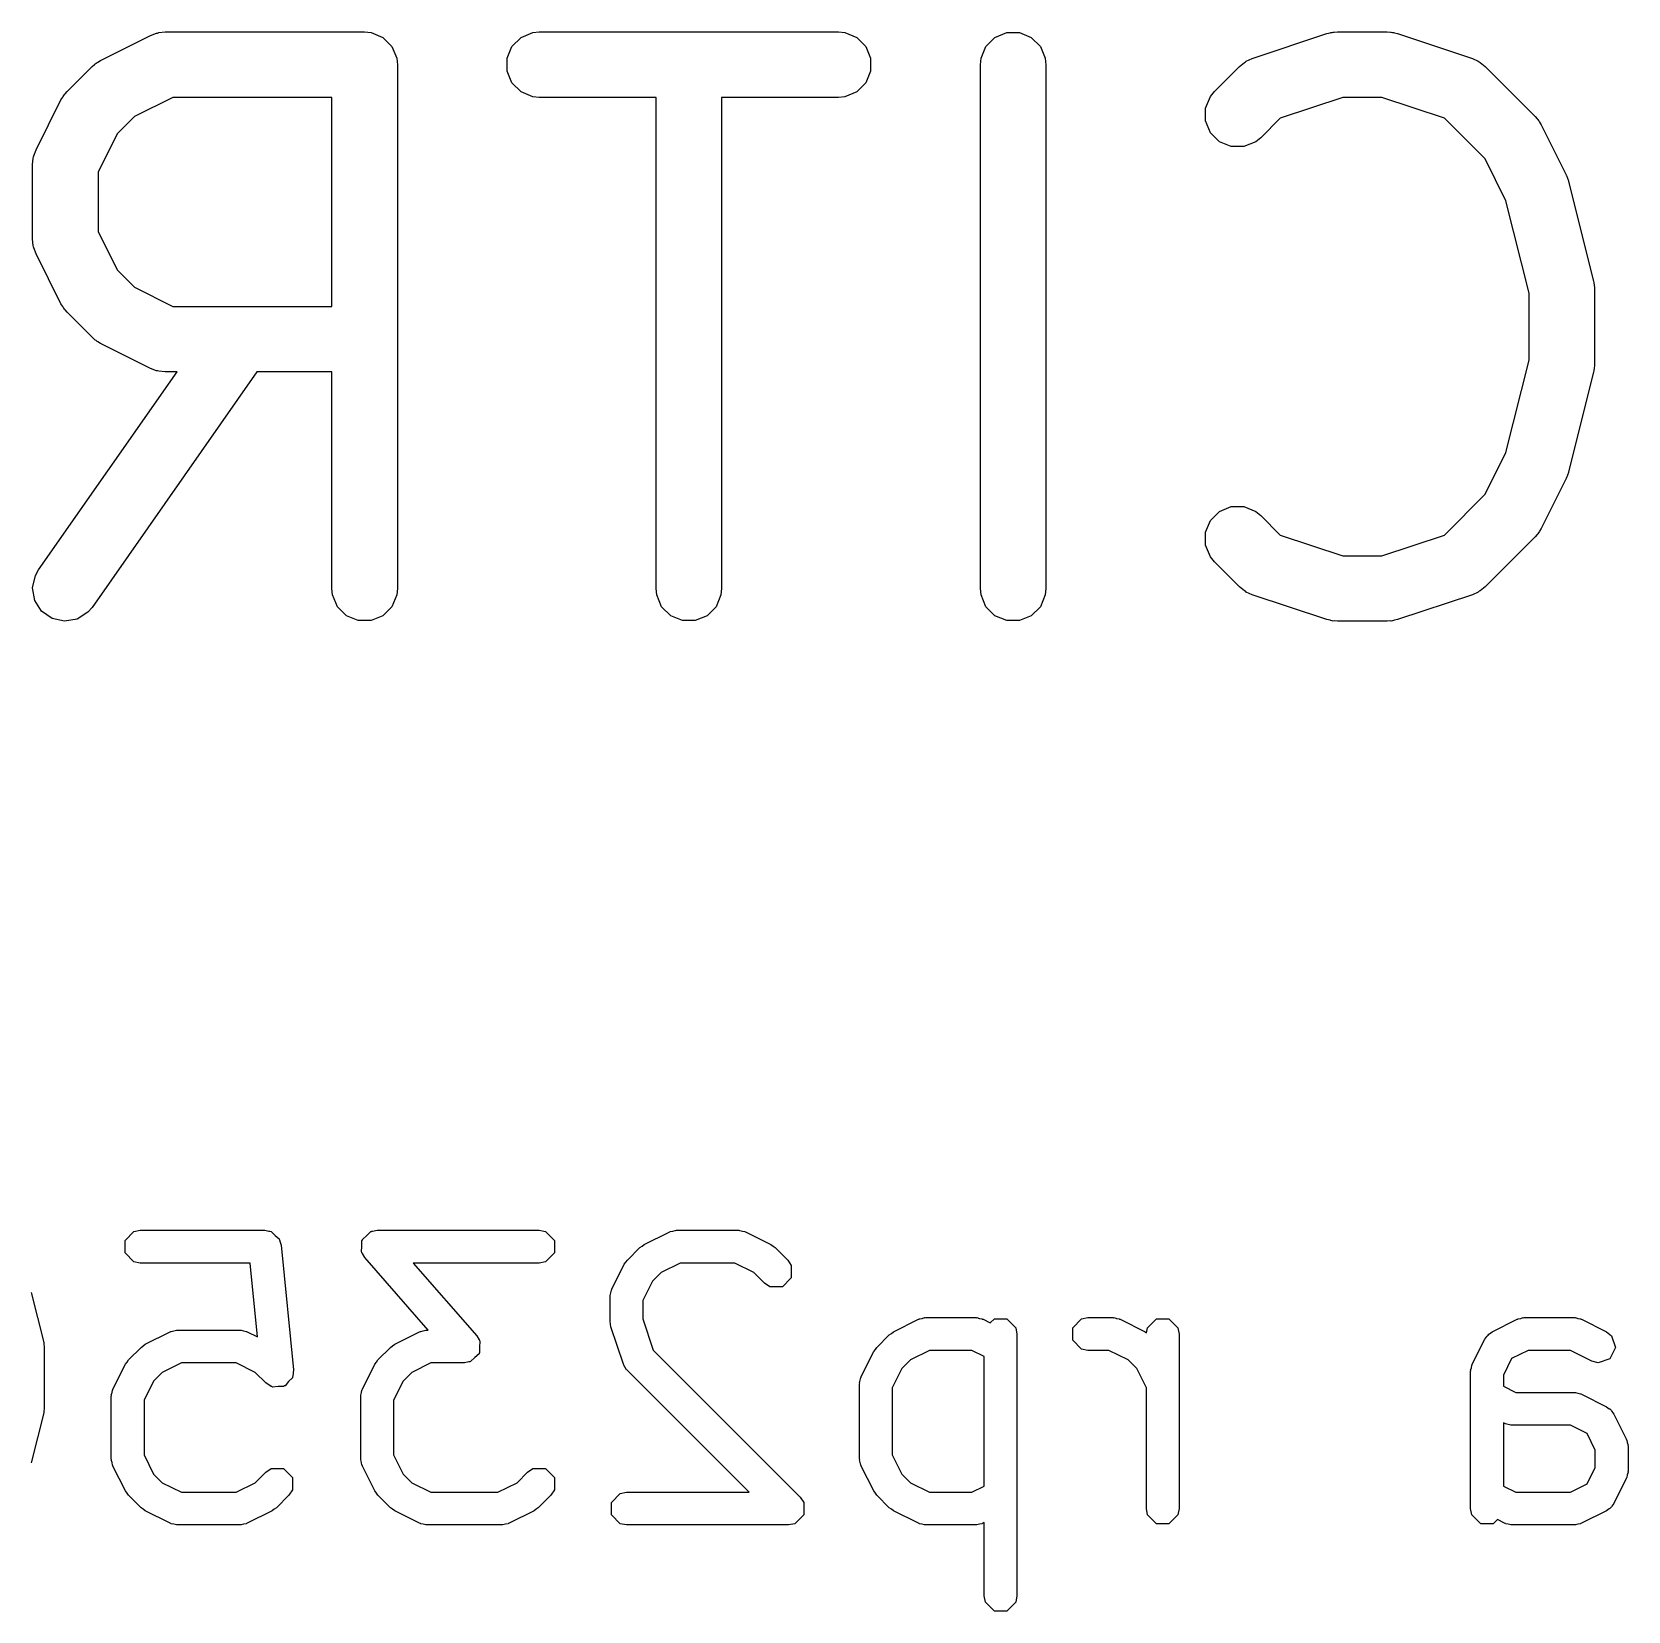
# Model space of a CAD drawing. Header units: inches. Extents: x 5.12 to 6.16, y -3.97 to -1.88.
# Drawn here: x 5.7786 to 6.0186, y -3.3625 to -3.1252 of the extents above; entities that cross this region are included whole.
import ezdxf

# ---------------------------------------------------------------- set-up
doc = ezdxf.new("R2010")
doc.units = ezdxf.units.IN
doc.header["$MEASUREMENT"] = 0
doc.layers.add('B.Silkscreen', color=31, linetype='CONTINUOUS', true_color=0xe8b2a7)

msp = doc.modelspace()

# ---------------------------------------------------------------- linework, layer by layer
at = {"layer": 'B.Silkscreen', "linetype": 'CONTINUOUS'}
for p, q in [((5.78895, -3.12948), (5.79645, -3.12573)), ((5.79645, -3.12573), (5.79735, -3.12538)), ((5.79735, -3.12538), (5.79753, -3.12537)), ((5.79753, -3.12537), (5.79769, -3.1253)), ((5.79769, -3.1253), (5.79865, -3.12521)), ((5.79865, -3.12521), (5.82865, -3.12521)), ((5.82865, -3.12521), (5.82961, -3.1253)), ((5.82961, -3.1253), (5.83138, -3.12604)), ((5.83138, -3.12604), (5.83274, -3.12739)), ((5.8508, -3.12739), (5.85216, -3.12604)), ((5.85216, -3.12604), (5.85393, -3.1253)), ((5.85393, -3.1253), (5.85489, -3.12521)), ((5.85489, -3.12521), (5.89989, -3.12521)), ((5.89989, -3.12521), (5.90085, -3.1253)), ((5.90085, -3.1253), (5.90262, -3.12604)), ((5.90262, -3.12604), (5.90398, -3.12739)), ((5.92204, -3.12739), (5.9234, -3.12604)), ((5.9234, -3.12604), (5.92517, -3.1253)), ((5.92517, -3.1253), (5.92709, -3.1253)), ((5.92709, -3.1253), (5.92887, -3.12604)), ((5.92887, -3.12604), (5.93023, -3.12739)), ((5.96207, -3.12921), (5.97332, -3.12546)), ((5.97332, -3.12546), (5.9738, -3.12535)), ((5.9738, -3.12535), (5.97392, -3.1253)), ((5.97392, -3.1253), (5.97409, -3.12528)), ((5.97409, -3.12528), (5.97426, -3.12524)), ((5.97426, -3.12524), (5.97439, -3.12525)), ((5.97439, -3.12525), (5.97488, -3.12521)), ((5.97488, -3.12521), (5.98238, -3.12521)), ((5.98238, -3.12521), (5.98286, -3.12525)), ((5.98286, -3.12525), (5.98299, -3.12524)), ((5.98299, -3.12524), (5.98316, -3.12528)), ((5.98316, -3.12528), (5.98334, -3.1253)), ((5.98334, -3.1253), (5.98346, -3.12535)), ((5.98346, -3.12535), (5.98393, -3.12546)), ((5.98393, -3.12546), (5.99518, -3.12921)), ((5.83274, -3.12739), (5.83347, -3.12917)), ((5.85007, -3.12917), (5.8508, -3.12739)), ((5.90398, -3.12739), (5.90471, -3.12917)), ((5.92131, -3.12917), (5.92204, -3.12739)), ((5.93023, -3.12739), (5.93096, -3.12917)), ((5.78392, -3.13415), (5.78767, -3.1304)), ((5.78767, -3.1304), (5.78805, -3.13009)), ((5.78805, -3.13009), (5.78813, -3.12999)), ((5.78813, -3.12999), (5.78828, -3.1299)), ((5.78828, -3.1299), (5.78842, -3.12979)), ((5.78842, -3.12979), (5.78854, -3.12974)), ((5.78854, -3.12974), (5.78895, -3.12948)), ((5.83347, -3.12917), (5.83357, -3.13013)), ((5.83357, -3.13013), (5.83357, -3.20887)), ((5.85007, -3.13109), (5.85007, -3.12917)), ((5.8508, -3.13286), (5.85007, -3.13109)), ((5.90471, -3.13109), (5.90398, -3.13286)), ((5.90471, -3.12917), (5.90471, -3.13109)), ((5.92121, -3.13013), (5.92131, -3.12917)), ((5.92121, -3.20887), (5.92121, -3.13013)), ((5.93096, -3.12917), (5.93106, -3.13013)), ((5.93106, -3.13013), (5.93106, -3.20887)), ((5.9564, -3.13415), (5.96015, -3.1304)), ((5.96015, -3.1304), (5.9609, -3.12979)), ((5.9609, -3.12979), (5.96106, -3.12972)), ((5.96106, -3.12972), (5.96119, -3.1296)), ((5.96119, -3.1296), (5.96207, -3.12921)), ((5.99518, -3.12921), (5.99606, -3.1296)), ((5.99606, -3.1296), (5.9962, -3.12972)), ((5.9962, -3.12972), (5.99636, -3.12979)), ((5.99636, -3.12979), (5.99711, -3.1304)), ((5.99711, -3.1304), (6.0046, -3.1379)), ((5.85216, -3.13422), (5.8508, -3.13286)), ((5.90398, -3.13286), (5.90262, -3.13422)), ((5.77925, -3.14292), (5.783, -3.13543)), ((5.783, -3.13543), (5.78326, -3.13501)), ((5.78326, -3.13501), (5.78331, -3.13489)), ((5.78331, -3.13489), (5.78342, -3.13476)), ((5.78342, -3.13476), (5.78351, -3.13461)), ((5.78351, -3.13461), (5.78361, -3.13452)), ((5.78361, -3.13452), (5.78392, -3.13415)), ((5.79981, -3.13505), (5.79407, -3.13792)), ((5.82373, -3.13505), (5.79981, -3.13505)), ((5.82373, -3.16645), (5.82373, -3.13505)), ((5.85393, -3.13495), (5.85216, -3.13422)), ((5.85489, -3.13505), (5.85393, -3.13495)), ((5.87247, -3.13505), (5.85489, -3.13505)), ((5.87247, -3.20887), (5.87247, -3.13505)), ((5.89989, -3.13505), (5.88231, -3.13505)), ((5.88231, -3.13505), (5.88231, -3.20887)), ((5.90085, -3.13495), (5.89989, -3.13505)), ((5.90262, -3.13422), (5.90085, -3.13495)), ((5.95505, -3.13667), (5.95579, -3.13489)), ((5.95579, -3.13489), (5.9564, -3.13415)), ((5.97568, -3.13505), (5.96629, -3.13818)), ((5.98158, -3.13505), (5.97568, -3.13505)), ((5.99097, -3.13818), (5.98158, -3.13505)), ((5.79407, -3.13792), (5.79145, -3.14054)), ((5.95505, -3.13859), (5.95505, -3.13667)), ((5.96629, -3.13818), (5.96336, -3.14111)), ((5.99708, -3.14429), (5.99097, -3.13818)), ((6.0046, -3.1379), (6.00491, -3.13827)), ((6.00491, -3.13827), (6.00501, -3.13836)), ((6.00501, -3.13836), (6.00511, -3.13851)), ((6.00511, -3.13851), (6.00522, -3.13864)), ((5.79145, -3.14054), (5.78857, -3.14629)), ((5.95579, -3.14036), (5.95505, -3.13859)), ((5.95715, -3.14172), (5.95579, -3.14036)), ((6.00522, -3.13864), (6.00527, -3.13876)), ((6.00527, -3.13876), (6.00553, -3.13918)), ((6.00553, -3.13918), (6.00928, -3.14667)), ((5.77891, -3.14383), (5.77925, -3.14292)), ((5.95892, -3.14245), (5.95715, -3.14172)), ((5.96084, -3.14245), (5.95892, -3.14245)), ((5.96261, -3.14172), (5.96084, -3.14245)), ((5.96336, -3.14111), (5.96261, -3.14172)), ((5.77873, -3.14513), (5.77883, -3.14417)), ((5.77873, -3.15637), (5.77873, -3.14513)), ((5.77883, -3.14417), (5.77889, -3.144)), ((5.77889, -3.144), (5.77891, -3.14383)), ((6.00023, -3.15059), (5.99708, -3.14429)), ((5.78857, -3.14629), (5.78857, -3.15521)), ((6.00928, -3.14667), (6.0093, -3.14674)), ((6.0093, -3.14674), (6.00932, -3.14677)), ((6.00932, -3.14677), (6.00947, -3.14718)), ((6.00947, -3.14718), (6.00962, -3.14758)), ((6.00962, -3.14758), (6.00962, -3.14761)), ((6.00962, -3.14761), (6.00965, -3.14768)), ((6.00965, -3.14768), (6.0134, -3.16268)), ((6.0037, -3.16448), (6.00023, -3.15059)), ((5.78857, -3.15521), (5.79145, -3.16096)), ((5.77883, -3.15733), (5.77873, -3.15637)), ((5.77889, -3.1575), (5.77883, -3.15733)), ((5.77891, -3.15767), (5.77889, -3.1575)), ((5.77925, -3.15858), (5.77891, -3.15767)), ((5.783, -3.16607), (5.77925, -3.15858)), ((5.79145, -3.16096), (5.79407, -3.16358)), ((5.79407, -3.16358), (5.79981, -3.16645)), ((6.0037, -3.17452), (6.0037, -3.16448)), ((6.0134, -3.16268), (6.01342, -3.16285)), ((6.01342, -3.16285), (6.01345, -3.16291)), ((6.01345, -3.16291), (6.01349, -3.16327)), ((6.01349, -3.16327), (6.01354, -3.16363)), ((6.01354, -3.16363), (6.01353, -3.16371)), ((6.01353, -3.16371), (6.01355, -3.16387)), ((6.01355, -3.16387), (6.01355, -3.17512)), ((5.78326, -3.16649), (5.783, -3.16607)), ((5.78331, -3.16661), (5.78326, -3.16649)), ((5.78342, -3.16674), (5.78331, -3.16661)), ((5.78351, -3.16689), (5.78342, -3.16674)), ((5.78361, -3.16698), (5.78351, -3.16689)), ((5.78392, -3.16735), (5.78361, -3.16698)), ((5.79981, -3.16645), (5.82373, -3.16645)), ((5.78767, -3.1711), (5.78392, -3.16735)), ((5.78805, -3.17141), (5.78767, -3.1711)), ((5.78813, -3.17151), (5.78805, -3.17141)), ((5.78828, -3.1716), (5.78813, -3.17151)), ((5.78842, -3.17171), (5.78828, -3.1716)), ((5.78854, -3.17176), (5.78842, -3.17171)), ((5.78895, -3.17202), (5.78854, -3.17176)), ((5.79645, -3.17577), (5.78895, -3.17202)), ((5.77962, -3.20605), (5.80045, -3.17629)), ((5.81246, -3.17629), (5.78768, -3.21169)), ((5.79735, -3.17612), (5.79645, -3.17577)), ((5.79753, -3.17613), (5.79735, -3.17612)), ((5.79769, -3.1762), (5.79753, -3.17613)), ((5.79865, -3.17629), (5.79769, -3.1762)), ((5.80045, -3.17629), (5.79865, -3.17629)), ((5.82373, -3.17629), (5.81246, -3.17629)), ((5.82373, -3.20887), (5.82373, -3.17629)), ((6.00023, -3.1884), (6.0037, -3.17452)), ((6.0134, -3.17632), (6.00965, -3.19131)), ((6.01342, -3.17615), (6.0134, -3.17632)), ((6.01345, -3.17608), (6.01342, -3.17615)), ((6.01349, -3.17572), (6.01345, -3.17608)), ((6.01354, -3.17536), (6.01349, -3.17572)), ((6.01355, -3.17512), (6.01353, -3.17529)), ((6.01353, -3.17529), (6.01354, -3.17536)), ((5.99708, -3.1947), (6.00023, -3.1884)), ((6.00928, -3.19232), (6.00553, -3.19982)), ((6.0093, -3.19225), (6.00928, -3.19232)), ((6.00932, -3.19222), (6.0093, -3.19225)), ((6.00947, -3.19182), (6.00932, -3.19222)), ((6.00962, -3.19142), (6.00947, -3.19182)), ((6.00965, -3.19131), (6.00962, -3.19138)), ((6.00962, -3.19138), (6.00962, -3.19142)), ((5.99097, -3.20082), (5.99708, -3.1947)), ((5.95579, -3.19863), (5.95715, -3.19728)), ((5.95715, -3.19728), (5.95892, -3.19654)), ((5.95892, -3.19654), (5.96084, -3.19654)), ((5.96084, -3.19654), (5.96261, -3.19728)), ((5.96261, -3.19728), (5.96336, -3.19789)), ((5.96336, -3.19789), (5.96629, -3.20082)), ((5.95505, -3.20041), (5.95579, -3.19863)), ((5.95505, -3.20233), (5.95505, -3.20041)), ((5.96629, -3.20082), (5.97568, -3.20395)), ((5.98158, -3.20395), (5.99097, -3.20082)), ((6.00491, -3.20072), (6.0046, -3.2011)), ((6.00501, -3.20064), (6.00491, -3.20072)), ((6.00511, -3.20049), (6.00501, -3.20064)), ((6.00522, -3.20035), (6.00511, -3.20049)), ((6.00527, -3.20023), (6.00522, -3.20035)), ((6.00553, -3.19982), (6.00527, -3.20023)), ((5.95579, -3.2041), (5.95505, -3.20233)), ((6.0046, -3.2011), (5.99711, -3.2086)), ((5.9564, -3.20485), (5.95579, -3.2041)), ((5.96015, -3.2086), (5.9564, -3.20485)), ((5.97568, -3.20395), (5.98158, -3.20395)), ((5.77873, -3.20876), (5.77915, -3.20689)), ((5.77915, -3.20689), (5.77962, -3.20605)), ((5.77907, -3.21065), (5.77873, -3.20876)), ((5.82382, -3.20983), (5.82373, -3.20887)), ((5.82455, -3.2116), (5.82382, -3.20983)), ((5.83347, -3.20983), (5.83274, -3.2116)), ((5.83357, -3.20887), (5.83347, -3.20983)), ((5.87256, -3.20983), (5.87247, -3.20887)), ((5.8733, -3.2116), (5.87256, -3.20983)), ((5.88222, -3.20983), (5.88148, -3.2116)), ((5.88231, -3.20887), (5.88222, -3.20983)), ((5.92131, -3.20983), (5.92121, -3.20887)), ((5.92204, -3.2116), (5.92131, -3.20983)), ((5.93096, -3.20983), (5.93023, -3.2116)), ((5.93106, -3.20887), (5.93096, -3.20983)), ((5.9609, -3.20921), (5.96015, -3.2086)), ((5.96106, -3.20928), (5.9609, -3.20921)), ((5.96119, -3.20939), (5.96106, -3.20928)), ((5.96207, -3.20979), (5.96119, -3.20939)), ((5.97332, -3.21354), (5.96207, -3.20979)), ((5.99518, -3.20979), (5.98393, -3.21354)), ((5.99606, -3.20939), (5.99518, -3.20979)), ((5.9962, -3.20928), (5.99606, -3.20939)), ((5.99636, -3.20921), (5.9962, -3.20928)), ((5.99711, -3.2086), (5.99636, -3.20921)), ((5.7801, -3.21227), (5.77907, -3.21065)), ((5.78167, -3.21337), (5.7801, -3.21227)), ((5.78706, -3.21242), (5.78544, -3.21345)), ((5.78768, -3.21169), (5.78706, -3.21242)), ((5.82591, -3.21296), (5.82455, -3.2116)), ((5.83274, -3.2116), (5.83138, -3.21296)), ((5.87466, -3.21296), (5.8733, -3.2116)), ((5.88148, -3.2116), (5.88012, -3.21296)), ((5.9234, -3.21296), (5.92204, -3.2116)), ((5.93023, -3.2116), (5.92887, -3.21296)), ((5.78355, -3.21379), (5.78167, -3.21337)), ((5.78544, -3.21345), (5.78355, -3.21379)), ((5.82769, -3.21369), (5.82591, -3.21296)), ((5.82961, -3.21369), (5.82769, -3.21369)), ((5.83138, -3.21296), (5.82961, -3.21369)), ((5.87643, -3.21369), (5.87466, -3.21296)), ((5.87835, -3.21369), (5.87643, -3.21369)), ((5.88012, -3.21296), (5.87835, -3.21369)), ((5.92517, -3.21369), (5.9234, -3.21296)), ((5.92709, -3.21369), (5.92517, -3.21369)), ((5.92887, -3.21296), (5.92709, -3.21369)), ((5.9738, -3.21364), (5.97332, -3.21354)), ((5.97392, -3.21369), (5.9738, -3.21364)), ((5.97409, -3.21371), (5.97392, -3.21369)), ((5.97426, -3.21375), (5.97409, -3.21371)), ((5.97439, -3.21374), (5.97426, -3.21375)), ((5.97488, -3.21379), (5.97439, -3.21374)), ((5.98238, -3.21379), (5.97488, -3.21379)), ((5.98286, -3.21374), (5.98238, -3.21379)), ((5.98299, -3.21375), (5.98286, -3.21374)), ((5.98316, -3.21371), (5.98299, -3.21375)), ((5.98334, -3.21369), (5.98316, -3.21371)), ((5.98346, -3.21364), (5.98334, -3.21369)), ((5.98393, -3.21354), (5.98346, -3.21364)), ((5.79263, -3.30684), (5.79396, -3.30551)), ((5.79396, -3.30551), (5.7949, -3.30532)), ((5.7949, -3.30532), (5.81365, -3.30532)), ((5.81365, -3.30532), (5.81424, -3.30544)), ((5.81424, -3.30544), (5.81436, -3.30543)), ((5.81436, -3.30543), (5.81442, -3.30547)), ((5.81442, -3.30547), (5.81459, -3.30551)), ((5.81459, -3.30551), (5.81518, -3.30609)), ((5.81518, -3.30609), (5.81582, -3.30662)), ((5.82832, -3.30669), (5.82897, -3.30612)), ((5.82897, -3.30612), (5.82958, -3.30551)), ((5.82958, -3.30551), (5.82969, -3.30549)), ((5.82969, -3.30549), (5.82973, -3.30545)), ((5.82973, -3.30545), (5.82983, -3.30546)), ((5.82983, -3.30546), (5.83052, -3.30532)), ((5.83052, -3.30532), (5.85489, -3.30532)), ((5.85489, -3.30532), (5.85583, -3.30551)), ((5.85583, -3.30551), (5.85717, -3.30684)), ((5.87067, -3.30746), (5.87442, -3.30558)), ((5.87442, -3.30558), (5.87453, -3.30555)), ((5.87453, -3.30555), (5.87457, -3.30551)), ((5.87457, -3.30551), (5.87496, -3.30543)), ((5.87496, -3.30543), (5.87534, -3.30533)), ((5.87534, -3.30533), (5.87539, -3.30535)), ((5.87539, -3.30535), (5.87552, -3.30532)), ((5.87552, -3.30532), (5.88489, -3.30532)), ((5.88489, -3.30532), (5.88501, -3.30535)), ((5.88501, -3.30535), (5.88506, -3.30533)), ((5.88506, -3.30533), (5.88544, -3.30543)), ((5.88544, -3.30543), (5.88583, -3.30551)), ((5.88583, -3.30551), (5.88587, -3.30555)), ((5.88587, -3.30555), (5.88599, -3.30558)), ((5.88599, -3.30558), (5.88974, -3.30746)), ((5.79263, -3.30872), (5.79263, -3.30684)), ((5.79396, -3.31006), (5.79263, -3.30872)), ((5.81582, -3.30662), (5.81587, -3.30679)), ((5.81587, -3.30679), (5.81592, -3.30684)), ((5.81592, -3.30684), (5.81592, -3.30696)), ((5.81592, -3.30696), (5.8161, -3.30754)), ((5.8161, -3.30754), (5.81797, -3.32629)), ((5.82819, -3.30857), (5.82825, -3.30771)), ((5.82825, -3.30867), (5.82819, -3.30857)), ((5.82825, -3.30684), (5.82831, -3.30678)), ((5.82825, -3.30771), (5.82825, -3.30684)), ((5.82825, -3.30872), (5.82825, -3.30867)), ((5.82832, -3.3088), (5.82825, -3.30872)), ((5.82831, -3.30678), (5.82832, -3.30669)), ((5.82867, -3.3094), (5.82832, -3.3088)), ((5.85717, -3.30872), (5.85583, -3.31006)), ((5.85717, -3.30684), (5.85717, -3.30872)), ((5.86815, -3.30979), (5.87003, -3.30792)), ((5.87003, -3.30792), (5.87035, -3.3077)), ((5.87035, -3.3077), (5.87067, -3.30746)), ((5.88974, -3.30746), (5.89005, -3.3077)), ((5.89005, -3.3077), (5.89038, -3.30792)), ((5.89038, -3.30792), (5.89225, -3.30979)), ((5.7949, -3.31024), (5.79396, -3.31006)), ((5.81142, -3.31024), (5.7949, -3.31024)), ((5.81253, -3.32135), (5.81142, -3.31024)), ((5.83822, -3.32032), (5.82867, -3.3094)), ((5.85489, -3.31024), (5.83594, -3.31024)), ((5.83594, -3.31024), (5.8455, -3.32116)), ((5.85583, -3.31006), (5.85489, -3.31024)), ((5.86582, -3.31418), (5.86769, -3.31043)), ((5.86769, -3.31043), (5.86793, -3.31012)), ((5.86793, -3.31012), (5.86815, -3.30979)), ((5.8761, -3.31024), (5.87322, -3.31168)), ((5.88431, -3.31024), (5.8761, -3.31024)), ((5.88718, -3.31168), (5.88431, -3.31024)), ((5.89225, -3.30979), (5.89279, -3.31059)), ((5.89279, -3.31059), (5.89279, -3.31247)), ((5.87191, -3.31299), (5.87048, -3.31586)), ((5.87322, -3.31168), (5.87191, -3.31299)), ((5.88877, -3.31327), (5.88718, -3.31168)), ((5.88957, -3.31381), (5.88877, -3.31327)), ((5.89279, -3.31247), (5.89146, -3.31381)), ((5.77854, -3.31468), (5.78041, -3.32218)), ((5.86556, -3.31511), (5.86567, -3.31473)), ((5.86558, -3.31516), (5.86556, -3.31511)), ((5.86556, -3.31528), (5.86558, -3.31516)), ((5.86556, -3.31903), (5.86556, -3.31528)), ((5.86567, -3.31473), (5.86574, -3.31434)), ((5.86574, -3.31434), (5.86578, -3.3143)), ((5.86578, -3.3143), (5.86582, -3.31418)), ((5.87048, -3.31586), (5.87048, -3.31863)), ((5.89146, -3.31381), (5.88957, -3.31381)), ((5.91246, -3.31856), (5.91284, -3.31845)), ((5.91284, -3.31845), (5.91289, -3.31847)), ((5.91289, -3.31847), (5.91301, -3.31845)), ((5.91301, -3.31845), (5.92051, -3.31845)), ((5.92051, -3.31845), (5.92063, -3.31847)), ((5.92063, -3.31847), (5.92068, -3.31845)), ((5.92068, -3.31845), (5.92106, -3.31856)), ((5.93644, -3.31863), (5.93738, -3.31845)), ((5.93738, -3.31845), (5.94113, -3.31845)), ((5.94113, -3.31845), (5.94125, -3.31847)), ((5.94125, -3.31847), (5.94131, -3.31845)), ((5.94131, -3.31845), (5.94169, -3.31856)), ((6.00244, -3.31856), (6.00283, -3.31845)), ((6.00283, -3.31845), (6.00288, -3.31847)), ((6.00288, -3.31847), (6.003, -3.31845)), ((6.003, -3.31845), (6.0105, -3.31845)), ((6.0105, -3.31845), (6.01062, -3.31847)), ((6.01062, -3.31847), (6.01067, -3.31845)), ((6.01067, -3.31845), (6.01105, -3.31856)), ((5.79567, -3.32245), (5.79942, -3.32058)), ((5.79942, -3.32058), (5.79954, -3.32055)), ((5.79954, -3.32055), (5.79958, -3.32051)), ((5.79958, -3.32051), (5.79997, -3.32043)), ((5.79997, -3.32043), (5.80035, -3.32033)), ((5.80035, -3.32033), (5.8004, -3.32034)), ((5.8004, -3.32034), (5.80052, -3.32032)), ((5.80052, -3.32032), (5.8099, -3.32032)), ((5.8099, -3.32032), (5.81002, -3.32034)), ((5.81002, -3.32034), (5.81007, -3.32033)), ((5.81007, -3.32033), (5.81045, -3.32043)), ((5.81045, -3.32043), (5.81084, -3.32051)), ((5.81084, -3.32051), (5.81088, -3.32055)), ((5.81088, -3.32055), (5.811, -3.32058)), ((5.811, -3.32058), (5.81253, -3.32135)), ((5.83317, -3.32245), (5.83692, -3.32058)), ((5.83692, -3.32058), (5.83704, -3.32055)), ((5.83704, -3.32055), (5.83708, -3.32051)), ((5.83708, -3.32051), (5.83747, -3.32043)), ((5.83747, -3.32043), (5.83785, -3.32033)), ((5.83785, -3.32033), (5.8379, -3.32034)), ((5.8379, -3.32034), (5.83802, -3.32032)), ((5.83802, -3.32032), (5.83822, -3.32032)), ((5.86563, -3.31942), (5.86556, -3.31903)), ((5.86568, -3.31981), (5.86563, -3.31942)), ((5.86756, -3.32543), (5.86568, -3.31981)), ((5.87048, -3.31863), (5.87204, -3.32333)), ((5.90752, -3.32104), (5.90785, -3.32082)), ((5.90785, -3.32082), (5.90816, -3.32058)), ((5.90816, -3.32058), (5.91191, -3.3187)), ((5.91191, -3.3187), (5.91203, -3.31867)), ((5.91203, -3.31867), (5.91207, -3.31863)), ((5.91207, -3.31863), (5.91246, -3.31856)), ((5.92106, -3.31856), (5.92145, -3.31863)), ((5.92145, -3.31863), (5.92149, -3.31867)), ((5.92149, -3.31867), (5.92161, -3.3187)), ((5.92161, -3.3187), (5.9227, -3.31925)), ((5.9227, -3.31925), (5.92332, -3.31863)), ((5.92332, -3.31863), (5.9252, -3.31863)), ((5.9252, -3.31863), (5.92653, -3.31996)), ((5.92653, -3.31996), (5.92672, -3.32091)), ((5.93511, -3.31996), (5.93644, -3.31863)), ((5.93511, -3.32185), (5.93511, -3.31996)), ((5.94169, -3.31856), (5.94207, -3.31863)), ((5.94207, -3.31863), (5.94211, -3.31867)), ((5.94211, -3.31867), (5.94223, -3.3187)), ((5.94223, -3.3187), (5.94598, -3.32058)), ((5.94598, -3.32058), (5.9462, -3.32075)), ((5.9462, -3.32075), (5.94636, -3.31996)), ((5.94636, -3.31996), (5.94769, -3.31863)), ((5.94769, -3.31863), (5.94957, -3.31863)), ((5.94957, -3.31863), (5.9509, -3.31996)), ((5.9509, -3.31996), (5.95109, -3.32091)), ((5.99764, -3.32092), (5.99776, -3.32088)), ((5.99776, -3.32088), (5.99815, -3.32058)), ((5.99815, -3.32058), (6.0019, -3.3187)), ((6.0019, -3.3187), (6.00202, -3.31867)), ((6.00202, -3.31867), (6.00206, -3.31863)), ((6.00206, -3.31863), (6.00244, -3.31856)), ((6.01105, -3.31856), (6.01144, -3.31863)), ((6.01144, -3.31863), (6.01148, -3.31867)), ((6.01148, -3.31867), (6.0116, -3.3187)), ((6.0116, -3.3187), (6.01535, -3.32058)), ((6.01535, -3.32058), (6.01611, -3.32117)), ((5.78041, -3.32218), (5.78043, -3.32248)), ((5.78043, -3.32248), (5.78049, -3.32278)), ((5.78049, -3.32278), (5.78049, -3.33215)), ((5.79316, -3.32479), (5.79504, -3.32292)), ((5.79504, -3.32292), (5.79536, -3.3227)), ((5.79536, -3.3227), (5.79567, -3.32245)), ((5.83066, -3.32479), (5.83253, -3.32292)), ((5.83253, -3.32292), (5.83286, -3.3227)), ((5.83286, -3.3227), (5.83317, -3.32245)), ((5.8455, -3.32116), (5.84585, -3.32177)), ((5.84585, -3.32177), (5.84592, -3.32184)), ((5.84592, -3.32184), (5.84592, -3.32189)), ((5.84592, -3.32189), (5.84598, -3.32199)), ((5.84598, -3.32199), (5.84592, -3.32286)), ((5.84592, -3.32286), (5.84592, -3.32372)), ((5.90519, -3.32355), (5.90543, -3.32324)), ((5.90543, -3.32324), (5.90565, -3.32292)), ((5.90565, -3.32292), (5.90752, -3.32104)), ((5.92672, -3.32091), (5.92672, -3.36028)), ((5.93644, -3.32318), (5.93511, -3.32185)), ((5.93738, -3.32337), (5.93644, -3.32318)), ((5.95109, -3.32091), (5.95109, -3.34715)), ((5.99517, -3.32543), (5.99705, -3.32168)), ((5.99705, -3.32168), (5.99735, -3.32129)), ((5.99735, -3.32129), (5.99739, -3.32117)), ((5.99739, -3.32117), (5.99753, -3.32106)), ((5.99753, -3.32106), (5.99764, -3.32092)), ((6.0167, -3.32295), (6.01586, -3.32464)), ((6.01611, -3.32117), (6.0167, -3.32295)), ((5.79082, -3.32918), (5.7927, -3.32543)), ((5.7927, -3.32543), (5.79294, -3.32512)), ((5.79294, -3.32512), (5.79316, -3.32479)), ((5.80111, -3.32524), (5.79823, -3.32668)), ((5.80932, -3.32524), (5.80111, -3.32524)), ((5.81219, -3.32668), (5.80932, -3.32524)), ((5.82832, -3.32918), (5.8302, -3.32543)), ((5.8302, -3.32543), (5.83044, -3.32512)), ((5.83044, -3.32512), (5.83066, -3.32479)), ((5.8386, -3.32524), (5.83573, -3.32668)), ((5.84364, -3.32524), (5.8386, -3.32524)), ((5.84433, -3.3251), (5.84364, -3.32524)), ((5.84443, -3.32511), (5.84433, -3.3251)), ((5.84447, -3.32508), (5.84443, -3.32511)), ((5.84459, -3.32505), (5.84447, -3.32508)), ((5.8452, -3.32444), (5.84459, -3.32505)), ((5.84585, -3.32387), (5.8452, -3.32444)), ((5.84586, -3.32378), (5.84585, -3.32387)), ((5.84592, -3.32372), (5.84586, -3.32378)), ((5.86762, -3.32554), (5.86756, -3.32543)), ((5.86762, -3.3256), (5.86762, -3.32554)), ((5.86784, -3.32592), (5.86762, -3.3256)), ((5.87204, -3.32333), (5.89413, -3.34541)), ((5.90331, -3.3273), (5.90519, -3.32355)), ((5.91072, -3.3248), (5.90941, -3.32611)), ((5.91359, -3.32337), (5.91072, -3.3248)), ((5.91993, -3.32337), (5.91359, -3.32337)), ((5.9218, -3.3243), (5.91993, -3.32337)), ((5.9218, -3.34376), (5.9218, -3.3243)), ((5.94055, -3.32337), (5.93738, -3.32337)), ((5.94342, -3.3248), (5.94055, -3.32337)), ((5.94473, -3.32611), (5.94342, -3.3248)), ((5.99503, -3.32598), (5.9951, -3.32559)), ((5.9951, -3.32559), (5.99514, -3.32555)), ((5.99514, -3.32555), (5.99517, -3.32543)), ((6.00108, -3.32461), (5.99984, -3.32711)), ((6.00358, -3.32337), (6.00108, -3.32461)), ((6.00992, -3.32337), (6.00358, -3.32337)), ((6.01315, -3.32498), (6.00992, -3.32337)), ((6.01407, -3.32523), (6.01315, -3.32498)), ((6.01586, -3.32464), (6.01407, -3.32523)), ((5.79692, -3.32799), (5.79549, -3.33086)), ((5.79823, -3.32668), (5.79692, -3.32799)), ((5.81378, -3.32827), (5.81219, -3.32668)), ((5.81721, -3.32806), (5.81669, -3.3287)), ((5.8178, -3.32747), (5.81721, -3.32806)), ((5.81788, -3.32724), (5.8178, -3.32734)), ((5.8178, -3.32734), (5.8178, -3.32747)), ((5.81797, -3.32629), (5.81788, -3.32724)), ((5.83442, -3.32799), (5.83298, -3.33086)), ((5.83573, -3.32668), (5.83442, -3.32799)), ((5.86803, -3.32627), (5.86784, -3.32592)), ((5.86808, -3.32629), (5.86803, -3.32627)), ((5.86815, -3.3264), (5.86808, -3.32629)), ((5.88645, -3.34469), (5.86815, -3.3264)), ((5.90306, -3.32823), (5.90316, -3.32785)), ((5.90316, -3.32785), (5.90324, -3.32746)), ((5.90324, -3.32746), (5.90328, -3.32742)), ((5.90328, -3.32742), (5.90331, -3.3273)), ((5.90941, -3.32611), (5.90797, -3.32899)), ((5.94617, -3.32899), (5.94473, -3.32611)), ((5.99491, -3.32653), (5.99494, -3.32641)), ((5.99491, -3.34715), (5.99491, -3.32653)), ((5.99492, -3.32636), (5.99503, -3.32598)), ((5.99494, -3.32641), (5.99492, -3.32636)), ((5.99984, -3.32711), (5.99984, -3.32876)), ((5.79057, -3.33011), (5.79068, -3.32972)), ((5.79059, -3.33016), (5.79057, -3.33011)), ((5.79057, -3.33028), (5.79059, -3.33016)), ((5.79057, -3.33965), (5.79057, -3.33028)), ((5.79068, -3.32972), (5.79075, -3.32934)), ((5.79075, -3.32934), (5.79079, -3.3293)), ((5.79079, -3.3293), (5.79082, -3.32918)), ((5.81458, -3.3288), (5.81378, -3.32827)), ((5.81471, -3.3288), (5.81458, -3.3288)), ((5.81481, -3.32889), (5.81471, -3.3288)), ((5.81564, -3.3288), (5.81481, -3.32889)), ((5.81646, -3.3288), (5.81564, -3.3288)), ((5.81656, -3.32871), (5.81646, -3.3288)), ((5.81669, -3.3287), (5.81656, -3.32871)), ((5.82806, -3.33028), (5.82808, -3.33016)), ((5.82806, -3.33965), (5.82806, -3.33028)), ((5.82807, -3.33011), (5.82817, -3.32972)), ((5.82808, -3.33016), (5.82807, -3.33011)), ((5.82817, -3.32972), (5.82825, -3.32934)), ((5.82825, -3.32934), (5.82829, -3.3293)), ((5.82829, -3.3293), (5.82832, -3.32918)), ((5.90305, -3.3284), (5.90308, -3.32828)), ((5.90305, -3.33965), (5.90305, -3.3284)), ((5.90308, -3.32828), (5.90306, -3.32823)), ((5.90797, -3.32899), (5.90797, -3.33907)), ((5.94617, -3.34715), (5.94617, -3.32899)), ((5.99984, -3.32876), (6.00171, -3.32969)), ((6.00171, -3.32969), (6.0105, -3.32969)), ((6.0105, -3.32969), (6.01062, -3.32972)), ((6.01062, -3.32972), (6.01067, -3.3297)), ((6.01067, -3.3297), (6.01105, -3.3298)), ((6.01105, -3.3298), (6.01144, -3.32988)), ((6.01144, -3.32988), (6.01148, -3.32992)), ((6.01148, -3.32992), (6.0116, -3.32995)), ((6.0116, -3.32995), (6.01535, -3.33183)), ((5.78041, -3.33275), (5.77854, -3.34025)), ((5.78043, -3.33245), (5.78041, -3.33275)), ((5.78049, -3.33215), (5.78043, -3.33245)), ((5.79549, -3.33086), (5.79549, -3.33907)), ((5.83298, -3.33086), (5.83298, -3.33907)), ((6.01535, -3.33183), (6.01574, -3.33213)), ((6.01574, -3.33213), (6.01586, -3.33217)), ((6.01586, -3.33217), (6.01597, -3.33231)), ((6.01597, -3.33231), (6.01611, -3.33242)), ((6.01611, -3.33242), (6.01615, -3.33254)), ((6.01615, -3.33254), (6.01645, -3.33293)), ((6.00002, -3.33436), (5.99984, -3.33426)), ((5.99984, -3.33426), (5.99984, -3.34376)), ((6.00014, -3.33439), (6.00002, -3.33436)), ((6.00018, -3.33443), (6.00014, -3.33439)), ((6.00057, -3.3345), (6.00018, -3.33443)), ((6.00095, -3.33461), (6.00057, -3.3345)), ((6.001, -3.33459), (6.00095, -3.33461)), ((6.00112, -3.33462), (6.001, -3.33459)), ((6.00992, -3.33462), (6.00112, -3.33462)), ((6.01241, -3.33586), (6.00992, -3.33462)), ((6.01645, -3.33293), (6.01832, -3.33668)), ((6.01366, -3.33836), (6.01241, -3.33586)), ((6.01832, -3.33668), (6.01836, -3.3368)), ((6.01836, -3.3368), (6.0184, -3.33684)), ((6.0184, -3.33684), (6.01847, -3.33722)), ((6.01847, -3.33722), (6.01858, -3.3376)), ((6.01858, -3.3376), (6.01856, -3.33766)), ((6.01856, -3.33766), (6.01858, -3.33778)), ((5.79059, -3.33977), (5.79057, -3.33965)), ((5.79057, -3.33983), (5.79059, -3.33977)), ((5.79068, -3.34021), (5.79057, -3.33983)), ((5.79549, -3.33907), (5.79692, -3.34195)), ((5.82808, -3.33977), (5.82806, -3.33965)), ((5.82807, -3.33983), (5.82808, -3.33977)), ((5.82817, -3.34021), (5.82807, -3.33983)), ((5.83298, -3.33907), (5.83442, -3.34195)), ((5.90308, -3.33977), (5.90305, -3.33965)), ((5.90306, -3.33983), (5.90308, -3.33977)), ((5.90316, -3.34021), (5.90306, -3.33983)), ((5.90797, -3.33907), (5.90941, -3.34195)), ((6.01366, -3.34095), (6.01366, -3.33836)), ((6.01858, -3.33778), (6.01858, -3.34153)), ((5.79075, -3.3406), (5.79068, -3.34021)), ((5.79079, -3.34063), (5.79075, -3.3406)), ((5.79082, -3.34075), (5.79079, -3.34063)), ((5.7927, -3.3445), (5.79082, -3.34075)), ((5.79692, -3.34195), (5.79823, -3.34326)), ((5.81219, -3.34326), (5.81378, -3.34166)), ((5.81378, -3.34166), (5.81458, -3.34113)), ((5.81458, -3.34113), (5.81646, -3.34113)), ((5.81646, -3.34113), (5.8178, -3.34246)), ((5.8178, -3.34246), (5.8178, -3.34434)), ((5.82825, -3.3406), (5.82817, -3.34021)), ((5.82829, -3.34063), (5.82825, -3.3406)), ((5.82832, -3.34075), (5.82829, -3.34063)), ((5.8302, -3.3445), (5.82832, -3.34075)), ((5.83442, -3.34195), (5.83573, -3.34326)), ((5.85156, -3.34326), (5.85315, -3.34166)), ((5.85315, -3.34166), (5.85395, -3.34113)), ((5.85395, -3.34113), (5.85583, -3.34113)), ((5.85583, -3.34113), (5.85717, -3.34246)), ((5.85717, -3.34246), (5.85717, -3.34434)), ((5.90324, -3.3406), (5.90316, -3.34021)), ((5.90328, -3.34063), (5.90324, -3.3406)), ((5.90331, -3.34075), (5.90328, -3.34063)), ((5.90519, -3.3445), (5.90331, -3.34075)), ((5.90941, -3.34195), (5.91072, -3.34326)), ((6.01241, -3.34344), (6.01366, -3.34095)), ((6.0184, -3.34247), (6.01836, -3.34251)), ((6.01847, -3.34208), (6.0184, -3.34247)), ((6.01858, -3.3417), (6.01847, -3.34208)), ((6.01858, -3.34153), (6.01856, -3.34165)), ((6.01856, -3.34165), (6.01858, -3.3417)), ((5.79294, -3.34481), (5.7927, -3.3445)), ((5.79316, -3.34514), (5.79294, -3.34481)), ((5.79823, -3.34326), (5.80111, -3.34469)), ((5.80111, -3.34469), (5.80932, -3.34469)), ((5.80932, -3.34469), (5.81219, -3.34326)), ((5.8178, -3.34434), (5.81726, -3.34514)), ((5.83044, -3.34481), (5.8302, -3.3445)), ((5.83066, -3.34514), (5.83044, -3.34481)), ((5.83573, -3.34326), (5.8386, -3.34469)), ((5.8386, -3.34469), (5.84869, -3.34469)), ((5.84869, -3.34469), (5.85156, -3.34326)), ((5.85717, -3.34434), (5.85663, -3.34514)), ((5.86707, -3.34488), (5.86802, -3.34469)), ((5.86802, -3.34469), (5.88645, -3.34469)), ((5.90543, -3.34481), (5.90519, -3.3445)), ((5.90565, -3.34514), (5.90543, -3.34481)), ((5.91072, -3.34326), (5.91359, -3.34469)), ((5.91359, -3.34469), (5.91993, -3.34469)), ((5.91993, -3.34469), (5.9218, -3.34376)), ((5.99984, -3.34376), (6.00171, -3.34469)), ((6.00171, -3.34469), (6.00992, -3.34469)), ((6.00992, -3.34469), (6.01241, -3.34344)), ((6.01832, -3.34263), (6.01645, -3.34638)), ((6.01836, -3.34251), (6.01832, -3.34263)), ((5.79504, -3.34702), (5.79316, -3.34514)), ((5.79536, -3.34724), (5.79504, -3.34702)), ((5.79567, -3.34748), (5.79536, -3.34724)), ((5.81506, -3.34724), (5.81475, -3.34748)), ((5.81539, -3.34702), (5.81506, -3.34724)), ((5.81726, -3.34514), (5.81539, -3.34702)), ((5.83253, -3.34702), (5.83066, -3.34514)), ((5.83286, -3.34724), (5.83253, -3.34702)), ((5.83317, -3.34748), (5.83286, -3.34724)), ((5.85443, -3.34724), (5.85412, -3.34748)), ((5.85476, -3.34702), (5.85443, -3.34724)), ((5.85663, -3.34514), (5.85476, -3.34702)), ((5.86574, -3.34621), (5.86707, -3.34488)), ((5.86574, -3.34809), (5.86574, -3.34621)), ((5.89413, -3.34541), (5.89466, -3.34621)), ((5.89466, -3.34621), (5.89466, -3.34621)), ((5.89466, -3.34621), (5.89466, -3.34809)), ((5.90752, -3.34702), (5.90565, -3.34514)), ((5.90785, -3.34724), (5.90752, -3.34702)), ((5.90816, -3.34748), (5.90785, -3.34724)), ((5.94636, -3.34809), (5.94617, -3.34715)), ((5.95109, -3.34715), (5.9509, -3.34809)), ((5.9951, -3.34809), (5.99491, -3.34715)), ((6.01574, -3.34718), (6.01535, -3.34748)), ((6.01586, -3.34714), (6.01574, -3.34718)), ((6.01597, -3.347), (6.01586, -3.34714)), ((6.01611, -3.34689), (6.01597, -3.347)), ((6.01615, -3.34677), (6.01611, -3.34689)), ((6.01645, -3.34638), (6.01615, -3.34677)), ((5.79942, -3.34935), (5.79567, -3.34748)), ((5.79954, -3.34939), (5.79942, -3.34935)), ((5.79958, -3.34943), (5.79954, -3.34939)), ((5.79997, -3.3495), (5.79958, -3.34943)), ((5.80035, -3.34961), (5.79997, -3.3495)), ((5.8004, -3.34959), (5.80035, -3.34961)), ((5.80052, -3.34961), (5.8004, -3.34959)), ((5.8099, -3.34961), (5.80052, -3.34961)), ((5.81002, -3.34959), (5.8099, -3.34961)), ((5.81007, -3.34961), (5.81002, -3.34959)), ((5.81045, -3.3495), (5.81007, -3.34961)), ((5.81084, -3.34943), (5.81045, -3.3495)), ((5.81088, -3.34939), (5.81084, -3.34943)), ((5.811, -3.34935), (5.81088, -3.34939)), ((5.81475, -3.34748), (5.811, -3.34935)), ((5.83692, -3.34935), (5.83317, -3.34748)), ((5.83704, -3.34939), (5.83692, -3.34935)), ((5.83708, -3.34943), (5.83704, -3.34939)), ((5.83747, -3.3495), (5.83708, -3.34943)), ((5.83785, -3.34961), (5.83747, -3.3495)), ((5.8379, -3.34959), (5.83785, -3.34961)), ((5.83802, -3.34961), (5.8379, -3.34959)), ((5.84927, -3.34961), (5.83802, -3.34961)), ((5.84939, -3.34959), (5.84927, -3.34961)), ((5.84944, -3.34961), (5.84939, -3.34959)), ((5.84982, -3.3495), (5.84944, -3.34961)), ((5.85021, -3.34943), (5.84982, -3.3495)), ((5.85025, -3.34939), (5.85021, -3.34943)), ((5.85037, -3.34935), (5.85025, -3.34939)), ((5.85412, -3.34748), (5.85037, -3.34935)), ((5.86707, -3.34943), (5.86574, -3.34809)), ((5.86802, -3.34961), (5.86707, -3.34943)), ((5.89239, -3.34961), (5.86802, -3.34961)), ((5.89333, -3.34943), (5.89239, -3.34961)), ((5.89466, -3.34809), (5.89333, -3.34943)), ((5.91191, -3.34935), (5.90816, -3.34748)), ((5.91203, -3.34939), (5.91191, -3.34935)), ((5.91207, -3.34943), (5.91203, -3.34939)), ((5.91246, -3.3495), (5.91207, -3.34943)), ((5.91284, -3.34961), (5.91246, -3.3495)), ((5.91289, -3.34959), (5.91284, -3.34961)), ((5.91301, -3.34961), (5.91289, -3.34959)), ((5.92051, -3.34961), (5.91301, -3.34961)), ((5.92063, -3.34959), (5.92051, -3.34961)), ((5.92068, -3.34961), (5.92063, -3.34959)), ((5.92106, -3.3495), (5.92068, -3.34961)), ((5.92145, -3.34943), (5.92106, -3.3495)), ((5.92149, -3.34939), (5.92145, -3.34943)), ((5.92161, -3.34935), (5.92149, -3.34939)), ((5.9218, -3.34926), (5.92161, -3.34935)), ((5.9218, -3.36028), (5.9218, -3.34926)), ((5.94769, -3.34943), (5.94636, -3.34809)), ((5.94957, -3.34943), (5.94769, -3.34943)), ((5.9509, -3.34809), (5.94957, -3.34943)), ((5.99643, -3.34943), (5.9951, -3.34809)), ((5.99832, -3.34943), (5.99643, -3.34943)), ((5.99893, -3.34881), (5.99832, -3.34943)), ((6.00002, -3.34935), (5.99893, -3.34881)), ((6.00014, -3.34939), (6.00002, -3.34935)), ((6.00018, -3.34943), (6.00014, -3.34939)), ((6.00057, -3.3495), (6.00018, -3.34943)), ((6.00095, -3.34961), (6.00057, -3.3495)), ((6.001, -3.34959), (6.00095, -3.34961)), ((6.00112, -3.34961), (6.001, -3.34959)), ((6.0105, -3.34961), (6.00112, -3.34961)), ((6.01062, -3.34959), (6.0105, -3.34961)), ((6.01067, -3.34961), (6.01062, -3.34959)), ((6.01105, -3.3495), (6.01067, -3.34961)), ((6.01144, -3.34943), (6.01105, -3.3495)), ((6.01148, -3.34939), (6.01144, -3.34943)), ((6.0116, -3.34935), (6.01148, -3.34939)), ((6.01535, -3.34748), (6.0116, -3.34935)), ((5.92199, -3.36122), (5.9218, -3.36028)), ((5.92332, -3.36255), (5.92199, -3.36122)), ((5.92653, -3.36122), (5.9252, -3.36255)), ((5.92672, -3.36028), (5.92653, -3.36122)), ((5.9252, -3.36255), (5.92332, -3.36255))]:
    msp.add_line(p, q, dxfattribs=at)

doc.saveas('drawing.dxf')
